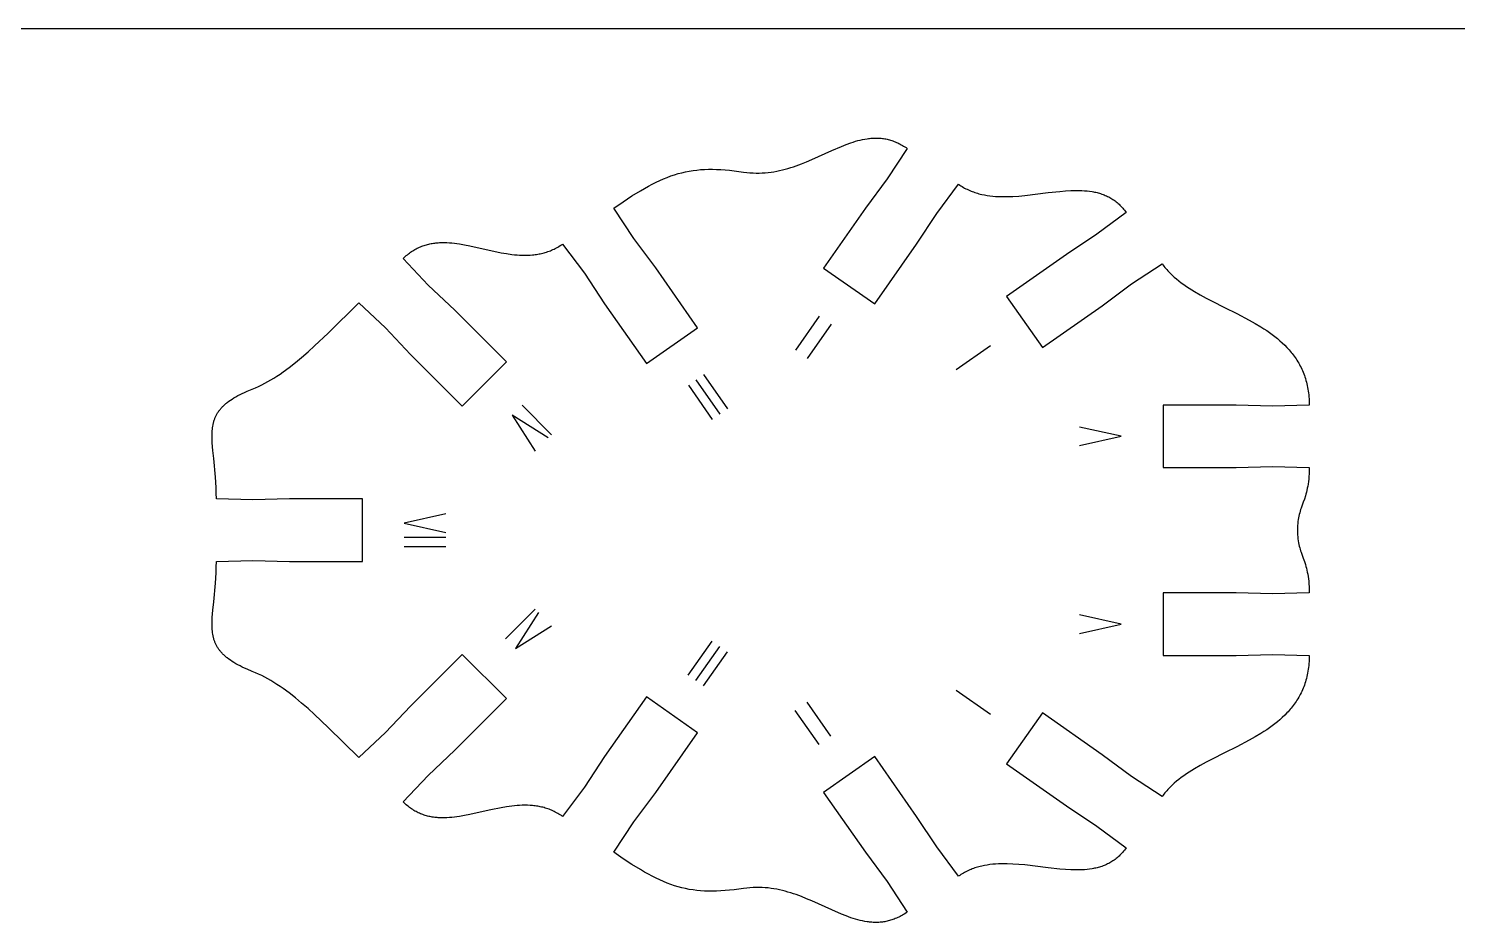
# Model space of a CAD drawing. Extents: x 1 to 221, y 1 to 131.
# Drawn here: x 76.3 to 144.8, y 88.3 to 131.1 of the extents above; entities that cross this region are included whole.
import ezdxf

# ---------------------------------------------------------------- set-up
doc = ezdxf.new("R2010")
doc.units = 0
doc.header["$MEASUREMENT"] = 0
doc.layers.add('DEFAULT', color=18, linetype='CONTINUOUS')

msp = doc.modelspace()

# ---------------------------------------------------------------- linework, layer by layer
at = {"layer": 'DEFAULT', "color": 1}
for p, q in [((13.39, 131.138), (209.39, 131.138)), ((118.412, 125.395), (117.449, 123.935)), ((117.449, 123.935), (116.405, 122.531)), ((119.823, 122.27), (120.867, 123.677)), ((105.32, 121.07), (104.357, 122.531)), ((116.405, 122.531), (114.397, 119.663)), ((118.86, 120.809), (119.823, 122.27)), ((128.904, 122.319), (127.5, 121.279)), ((127.5, 121.279), (126.036, 120.315)), ((101.902, 120.813), (102.946, 119.409)), ((106.365, 119.666), (105.32, 121.07)), ((116.853, 117.945), (118.86, 120.809)), ((95.468, 118.844), (94.265, 120.118)), ((126.036, 120.315), (123.171, 118.305)), ((129.161, 118.901), (130.625, 119.864)), ((102.946, 119.409), (103.909, 117.945)), ((108.372, 116.798), (106.365, 119.666)), ((114.397, 119.663), (116.853, 117.945)), ((96.738, 117.641), (95.468, 118.844)), ((127.757, 117.857), (129.161, 118.901)), ((92.145, 117.998), (93.415, 116.795)), ((103.909, 117.945), (105.917, 115.08)), ((123.171, 118.305), (124.893, 115.849)), ((124.893, 115.849), (127.757, 117.857)), ((99.214, 115.168), (96.738, 117.641)), ((93.415, 116.795), (94.618, 115.521)), ((105.917, 115.08), (108.372, 116.798)), ((94.618, 115.521), (97.094, 113.048)), ((97.094, 113.048), (99.214, 115.168)), ((134.167, 113.098), (130.668, 113.098)), ((130.668, 113.098), (130.668, 110.099)), ((135.917, 113.048), (134.167, 113.098)), ((137.667, 113.098), (135.917, 113.048)), ((130.668, 110.099), (134.167, 110.099)), ((134.167, 110.099), (135.917, 110.148)), ((135.917, 110.148), (137.667, 110.099)), ((87.066, 108.547), (85.317, 108.596)), ((88.816, 108.596), (87.066, 108.547)), ((92.316, 108.596), (88.816, 108.596)), ((92.316, 105.598), (92.316, 108.596)), ((85.317, 105.598), (87.066, 105.647)), ((87.066, 105.647), (88.816, 105.598)), ((88.816, 105.598), (92.316, 105.598)), ((134.167, 104.098), (130.668, 104.098)), ((130.668, 104.098), (130.668, 101.1)), ((135.917, 104.049), (134.167, 104.098)), ((137.667, 104.098), (135.917, 104.049)), ((97.094, 101.149), (94.618, 98.673)), ((99.214, 99.029), (97.094, 101.149)), ((130.668, 101.1), (134.167, 101.1)), ((134.167, 101.1), (135.917, 101.149)), ((135.917, 101.149), (137.667, 101.1)), ((94.618, 98.673), (93.415, 97.403)), ((96.738, 96.552), (99.214, 99.029)), ((105.917, 99.113), (103.909, 96.249)), ((108.372, 97.395), (105.917, 99.113)), ((124.893, 98.351), (123.171, 95.896)), ((127.757, 96.341), (124.893, 98.351)), ((93.415, 97.403), (92.145, 96.2)), ((106.365, 94.527), (108.372, 97.395)), ((95.468, 95.349), (96.738, 96.552)), ((103.909, 96.249), (102.946, 94.788)), ((116.853, 96.252), (114.397, 94.531)), ((118.86, 93.384), (116.853, 96.252)), ((123.171, 95.896), (126.036, 93.885)), ((129.161, 95.3), (127.757, 96.341)), ((94.265, 94.079), (95.468, 95.349)), ((130.625, 94.337), (129.161, 95.3)), ((102.946, 94.788), (101.902, 93.381)), ((105.32, 93.123), (106.365, 94.527)), ((114.397, 94.531), (116.405, 91.666)), ((126.036, 93.885), (127.5, 92.922)), ((104.357, 91.663), (105.32, 93.123)), ((119.823, 91.924), (118.86, 93.384)), ((127.5, 92.922), (128.904, 91.882)), ((120.867, 90.52), (119.823, 91.924)), ((116.405, 91.666), (117.449, 90.259)), ((117.449, 90.259), (118.412, 88.798))]:
    msp.add_line(p, q, dxfattribs=at)
at = {"layer": 'DEFAULT', "color": 250}
for p, q in [((114.197, 117.362), (113.052, 115.726)), ((114.763, 116.966), (113.618, 115.33)), ((122.395, 115.928), (120.76, 114.782)), ((108.657, 114.557), (109.802, 112.921)), ((107.928, 114.046), (109.072, 112.41)), ((108.292, 114.301), (109.437, 112.666)), ((99.961, 113.087), (101.373, 111.675)), ((94.316, 106.762), (96.312, 106.762)), ((94.316, 106.317), (96.312, 106.317)), ((99.174, 101.897), (100.586, 103.309)), ((107.925, 100.149), (109.07, 101.786)), ((108.29, 99.894), (109.434, 101.53)), ((108.655, 99.639), (109.799, 101.275)), ((122.394, 98.271), (120.759, 99.418)), ((114.759, 97.227), (113.613, 98.862)), ((114.194, 96.831), (113.047, 98.465))]:
    msp.add_line(p, q, dxfattribs=at)
at = {"layer": 'DEFAULT', "color": 1}
for points in [[(110.573, 124.263), (110.726, 124.243), (110.876, 124.228), (111.025, 124.218), (111.173, 124.213), (111.319, 124.213), (111.463, 124.218), (111.606, 124.227), (111.747, 124.24), (111.887, 124.258), (112.026, 124.279), (112.163, 124.304), (112.299, 124.332), (112.434, 124.363), (112.567, 124.397), (112.699, 124.434), (112.83, 124.474), (112.96, 124.516), (113.089, 124.56), (113.344, 124.654), (113.594, 124.754), (113.841, 124.858), (114.796, 125.29), (115.258, 125.49), (115.486, 125.581), (115.713, 125.663), (115.825, 125.701), (115.938, 125.736), (116.05, 125.767), (116.162, 125.796), (116.274, 125.821), (116.386, 125.843), (116.498, 125.861), (116.553, 125.869), (116.609, 125.875), (116.665, 125.881), (116.721, 125.885), (116.777, 125.889), (116.832, 125.891), (116.888, 125.892), (116.944, 125.892), (117, 125.89), (117.055, 125.888), (117.111, 125.884), (117.167, 125.879), (117.223, 125.873), (117.279, 125.865), (117.335, 125.856), (117.391, 125.846), (117.447, 125.834), (117.503, 125.821), (117.559, 125.806), (117.616, 125.79), (117.672, 125.772), (117.728, 125.753), (117.785, 125.733), (117.841, 125.71), (117.898, 125.686), (117.955, 125.661), (118.011, 125.634), (118.068, 125.605), (118.125, 125.574), (118.182, 125.542), (118.24, 125.508), (118.297, 125.472), (118.354, 125.435), (118.412, 125.395)], [(104.357, 122.531), (104.805, 122.838), (105.227, 123.115), (105.629, 123.363), (105.822, 123.476), (106.012, 123.581), (106.199, 123.68), (106.382, 123.772), (106.563, 123.857), (106.741, 123.936), (106.918, 124.008), (107.094, 124.073), (107.269, 124.133), (107.444, 124.185), (107.619, 124.232), (107.795, 124.273), (107.971, 124.307), (108.15, 124.336), (108.33, 124.359), (108.512, 124.377), (108.698, 124.389), (108.887, 124.395), (109.079, 124.396), (109.276, 124.392), (109.478, 124.383), (109.685, 124.369), (109.897, 124.349), (110.116, 124.325), (110.573, 124.263)], [(120.867, 123.677), (120.925, 123.638), (120.984, 123.6), (121.043, 123.564), (121.102, 123.529), (121.162, 123.496), (121.222, 123.465), (121.283, 123.435), (121.344, 123.406), (121.406, 123.379), (121.468, 123.353), (121.53, 123.329), (121.593, 123.306), (121.656, 123.284), (121.72, 123.264), (121.784, 123.244), (121.848, 123.226), (121.913, 123.21), (121.978, 123.194), (122.109, 123.167), (122.241, 123.144), (122.375, 123.124), (122.509, 123.109), (122.645, 123.098), (122.781, 123.09), (122.919, 123.086), (123.057, 123.084), (123.196, 123.085), (123.475, 123.096), (123.756, 123.114), (124.038, 123.14), (125.163, 123.275), (125.716, 123.336), (125.987, 123.359), (126.254, 123.375), (126.386, 123.379), (126.517, 123.381), (126.646, 123.38), (126.774, 123.376), (126.9, 123.369), (127.025, 123.358), (127.148, 123.344), (127.269, 123.326), (127.329, 123.315), (127.388, 123.303), (127.447, 123.29), (127.506, 123.277), (127.564, 123.261), (127.621, 123.245), (127.678, 123.228), (127.735, 123.209), (127.791, 123.189), (127.846, 123.168), (127.901, 123.145), (127.955, 123.122), (128.009, 123.096), (128.062, 123.07), (128.114, 123.042), (128.166, 123.012), (128.217, 122.981), (128.268, 122.949), (128.318, 122.914), (128.367, 122.879), (128.416, 122.842), (128.463, 122.803), (128.511, 122.762), (128.557, 122.72), (128.603, 122.676), (128.648, 122.631), (128.693, 122.583), (128.736, 122.534), (128.779, 122.483), (128.822, 122.43), (128.863, 122.376), (128.904, 122.319)], [(94.265, 120.118), (94.315, 120.167), (94.365, 120.213), (94.415, 120.258), (94.466, 120.302), (94.517, 120.343), (94.569, 120.382), (94.621, 120.42), (94.673, 120.456), (94.725, 120.491), (94.778, 120.523), (94.831, 120.554), (94.885, 120.584), (94.938, 120.612), (94.992, 120.638), (95.046, 120.663), (95.101, 120.686), (95.156, 120.708), (95.211, 120.728), (95.266, 120.747), (95.321, 120.765), (95.377, 120.781), (95.433, 120.796), (95.49, 120.809), (95.546, 120.822), (95.603, 120.833), (95.66, 120.843), (95.717, 120.852), (95.775, 120.859), (95.832, 120.866), (95.89, 120.871), (95.948, 120.876), (96.007, 120.879), (96.124, 120.882), (96.242, 120.882), (96.361, 120.879), (96.48, 120.872), (96.601, 120.862), (96.721, 120.849), (96.843, 120.833), (96.965, 120.816), (97.21, 120.774), (97.457, 120.725), (97.957, 120.615), (98.459, 120.5), (98.964, 120.395), (99.216, 120.352), (99.468, 120.316), (99.594, 120.302), (99.719, 120.29), (99.845, 120.282), (99.97, 120.276), (100.094, 120.274), (100.219, 120.276), (100.342, 120.281), (100.466, 120.291), (100.528, 120.298), (100.589, 120.305), (100.65, 120.314), (100.712, 120.324), (100.773, 120.335), (100.834, 120.347), (100.894, 120.361), (100.955, 120.376), (101.015, 120.392), (101.076, 120.409), (101.136, 120.428), (101.196, 120.449), (101.256, 120.47), (101.316, 120.494), (101.375, 120.518), (101.434, 120.545), (101.494, 120.572), (101.552, 120.602), (101.611, 120.633), (101.67, 120.665), (101.728, 120.7), (101.786, 120.736), (101.844, 120.773), (101.902, 120.813)], [(130.625, 119.864), (130.666, 119.807), (130.708, 119.751), (130.752, 119.695), (130.797, 119.641), (130.842, 119.587), (130.89, 119.534), (130.938, 119.482), (130.987, 119.43), (131.038, 119.38), (131.09, 119.33), (131.196, 119.232), (131.307, 119.137), (131.421, 119.044), (131.539, 118.954), (131.661, 118.866), (131.785, 118.78), (131.913, 118.696), (132.044, 118.613), (132.177, 118.532), (132.45, 118.375), (132.732, 118.221), (133.02, 118.071), (133.608, 117.776), (134.203, 117.479), (134.79, 117.17), (135.077, 117.008), (135.358, 116.84), (135.495, 116.752), (135.63, 116.663), (135.762, 116.572), (135.892, 116.478), (136.018, 116.381), (136.142, 116.282), (136.263, 116.18), (136.38, 116.075), (136.493, 115.966), (136.602, 115.855), (136.655, 115.798), (136.707, 115.74), (136.758, 115.681), (136.808, 115.621), (136.857, 115.56), (136.904, 115.498), (136.951, 115.435), (136.996, 115.372), (137.04, 115.307), (137.083, 115.241), (137.124, 115.174), (137.164, 115.106), (137.203, 115.037), (137.24, 114.966), (137.276, 114.895), (137.311, 114.823), (137.344, 114.749), (137.376, 114.674), (137.406, 114.598), (137.435, 114.52), (137.462, 114.442), (137.487, 114.362), (137.511, 114.28), (137.534, 114.198), (137.554, 114.114), (137.573, 114.029), (137.591, 113.942), (137.606, 113.854), (137.62, 113.765), (137.632, 113.674), (137.643, 113.582), (137.651, 113.488), (137.658, 113.393), (137.663, 113.296), (137.666, 113.197), (137.667, 113.098)], [(87.04, 113.863), (87.191, 113.926), (87.341, 113.993), (87.489, 114.065), (87.637, 114.14), (87.784, 114.22), (87.93, 114.304), (88.076, 114.392), (88.222, 114.484), (88.368, 114.581), (88.514, 114.682), (88.807, 114.897), (89.103, 115.128), (89.403, 115.377), (89.709, 115.644), (90.023, 115.927), (90.679, 116.547), (92.145, 117.998)], [(85.317, 108.596), (85.314, 108.872), (85.305, 109.138), (85.276, 109.639), (85.192, 110.528), (85.152, 110.923), (85.123, 111.287), (85.115, 111.459), (85.113, 111.542), (85.113, 111.624), (85.114, 111.704), (85.117, 111.783), (85.121, 111.86), (85.128, 111.936), (85.136, 112.011), (85.147, 112.084), (85.16, 112.156), (85.168, 112.191), (85.176, 112.226), (85.184, 112.261), (85.194, 112.295), (85.204, 112.33), (85.214, 112.364), (85.225, 112.397), (85.237, 112.431), (85.25, 112.464), (85.264, 112.497), (85.278, 112.529), (85.293, 112.562), (85.308, 112.594), (85.325, 112.626), (85.342, 112.657), (85.36, 112.689), (85.379, 112.72), (85.399, 112.751), (85.42, 112.781), (85.441, 112.812), (85.463, 112.842), (85.487, 112.872), (85.511, 112.902), (85.536, 112.932), (85.562, 112.961), (85.589, 112.991), (85.617, 113.02), (85.646, 113.049), (85.676, 113.077), (85.707, 113.106), (85.739, 113.135), (85.772, 113.163), (85.806, 113.191), (85.841, 113.219), (85.914, 113.275), (85.992, 113.33), (86.074, 113.385), (86.162, 113.439), (86.253, 113.493), (86.35, 113.546), (86.452, 113.6), (86.559, 113.653), (86.671, 113.705), (86.788, 113.758), (87.04, 113.863)], [(137.667, 110.099), (137.665, 109.948), (137.66, 109.805), (137.653, 109.671), (137.642, 109.544), (137.63, 109.425), (137.615, 109.312), (137.597, 109.205), (137.578, 109.105), (137.558, 109.009), (137.536, 108.918), (137.512, 108.831), (137.488, 108.748), (137.437, 108.591), (137.384, 108.443), (137.281, 108.157), (137.256, 108.085), (137.233, 108.012), (137.211, 107.937), (137.19, 107.859), (137.171, 107.779), (137.154, 107.695), (137.139, 107.608), (137.126, 107.516), (137.116, 107.42), (137.109, 107.318), (137.104, 107.211), (137.102, 107.097)], [(137.102, 107.097), (137.104, 106.983), (137.109, 106.876), (137.116, 106.775), (137.126, 106.678), (137.139, 106.587), (137.154, 106.5), (137.171, 106.416), (137.19, 106.336), (137.211, 106.259), (137.233, 106.184), (137.256, 106.11), (137.281, 106.038), (137.384, 105.752), (137.437, 105.604), (137.488, 105.447), (137.512, 105.364), (137.536, 105.278), (137.558, 105.187), (137.578, 105.091), (137.597, 104.99), (137.615, 104.884), (137.63, 104.771), (137.642, 104.652), (137.653, 104.526), (137.66, 104.391), (137.665, 104.249), (137.667, 104.098)], [(87.04, 100.331), (86.788, 100.436), (86.671, 100.489), (86.559, 100.542), (86.452, 100.595), (86.35, 100.648), (86.253, 100.702), (86.162, 100.756), (86.074, 100.81), (85.992, 100.865), (85.914, 100.92), (85.841, 100.976), (85.806, 101.004), (85.772, 101.033), (85.739, 101.061), (85.707, 101.089), (85.676, 101.118), (85.646, 101.147), (85.617, 101.176), (85.589, 101.205), (85.562, 101.234), (85.536, 101.264), (85.511, 101.294), (85.487, 101.324), (85.463, 101.354), (85.441, 101.384), (85.42, 101.415), (85.399, 101.445), (85.379, 101.476), (85.36, 101.507), (85.342, 101.539), (85.325, 101.57), (85.308, 101.602), (85.293, 101.634), (85.278, 101.667), (85.264, 101.699), (85.25, 101.732), (85.237, 101.765), (85.225, 101.799), (85.214, 101.833), (85.204, 101.867), (85.194, 101.901), (85.184, 101.935), (85.176, 101.97), (85.168, 102.005), (85.16, 102.041), (85.147, 102.113), (85.136, 102.186), (85.128, 102.26), (85.121, 102.336), (85.117, 102.413), (85.114, 102.492), (85.113, 102.572), (85.113, 102.654), (85.115, 102.737), (85.123, 102.909), (85.152, 103.273), (85.192, 103.667), (85.276, 104.556), (85.305, 105.057), (85.314, 105.322), (85.317, 105.598)], [(137.667, 101.1), (137.666, 101), (137.663, 100.901), (137.658, 100.805), (137.651, 100.709), (137.643, 100.616), (137.632, 100.523), (137.62, 100.433), (137.606, 100.343), (137.591, 100.255), (137.573, 100.169), (137.554, 100.083), (137.534, 99.999), (137.511, 99.917), (137.487, 99.836), (137.462, 99.756), (137.435, 99.677), (137.406, 99.6), (137.376, 99.524), (137.344, 99.449), (137.311, 99.375), (137.276, 99.302), (137.24, 99.231), (137.203, 99.161), (137.164, 99.092), (137.124, 99.024), (137.083, 98.957), (137.04, 98.891), (136.996, 98.826), (136.951, 98.762), (136.904, 98.7), (136.857, 98.638), (136.808, 98.577), (136.758, 98.517), (136.707, 98.458), (136.655, 98.4), (136.602, 98.343), (136.493, 98.231), (136.38, 98.123), (136.263, 98.018), (136.142, 97.916), (136.018, 97.817), (135.892, 97.721), (135.762, 97.627), (135.63, 97.535), (135.495, 97.446), (135.358, 97.359), (135.077, 97.191), (134.79, 97.029), (134.203, 96.72), (133.608, 96.424), (133.02, 96.129), (132.732, 95.979), (132.45, 95.826), (132.177, 95.668), (132.044, 95.587), (131.913, 95.505), (131.785, 95.421), (131.661, 95.335), (131.539, 95.247), (131.421, 95.156), (131.307, 95.064), (131.196, 94.969), (131.09, 94.871), (131.038, 94.821), (130.987, 94.77), (130.938, 94.719), (130.89, 94.667), (130.842, 94.614), (130.797, 94.56), (130.752, 94.506), (130.708, 94.45), (130.666, 94.394), (130.625, 94.337)], [(92.145, 96.2), (90.679, 97.648), (90.023, 98.267), (89.709, 98.551), (89.403, 98.817), (89.103, 99.066), (88.807, 99.297), (88.514, 99.512), (88.368, 99.613), (88.222, 99.709), (88.076, 99.802), (87.93, 99.89), (87.784, 99.974), (87.637, 100.054), (87.489, 100.129), (87.341, 100.2), (87.191, 100.268), (87.04, 100.331)], [(101.902, 93.381), (101.844, 93.42), (101.786, 93.458), (101.728, 93.494), (101.67, 93.528), (101.611, 93.561), (101.552, 93.592), (101.494, 93.621), (101.434, 93.649), (101.375, 93.675), (101.316, 93.7), (101.256, 93.723), (101.196, 93.745), (101.136, 93.765), (101.076, 93.784), (101.015, 93.802), (100.955, 93.818), (100.894, 93.833), (100.834, 93.847), (100.773, 93.859), (100.712, 93.87), (100.65, 93.88), (100.589, 93.889), (100.528, 93.896), (100.466, 93.903), (100.342, 93.912), (100.219, 93.918), (100.094, 93.92), (99.97, 93.918), (99.845, 93.912), (99.719, 93.904), (99.594, 93.892), (99.468, 93.878), (99.216, 93.842), (98.964, 93.798), (98.459, 93.694), (97.957, 93.579), (97.457, 93.469), (97.21, 93.421), (96.965, 93.379), (96.843, 93.361), (96.721, 93.346), (96.601, 93.333), (96.48, 93.323), (96.361, 93.316), (96.242, 93.313), (96.124, 93.313), (96.007, 93.316), (95.948, 93.32), (95.89, 93.324), (95.832, 93.33), (95.775, 93.336), (95.717, 93.344), (95.66, 93.353), (95.603, 93.363), (95.546, 93.374), (95.49, 93.386), (95.433, 93.4), (95.377, 93.415), (95.321, 93.431), (95.266, 93.449), (95.211, 93.468), (95.156, 93.488), (95.101, 93.51), (95.046, 93.534), (94.992, 93.558), (94.938, 93.585), (94.885, 93.613), (94.831, 93.642), (94.778, 93.673), (94.725, 93.706), (94.673, 93.74), (94.621, 93.777), (94.569, 93.814), (94.517, 93.854), (94.466, 93.895), (94.415, 93.939), (94.365, 93.984), (94.315, 94.031), (94.265, 94.079)], [(128.904, 91.882), (128.863, 91.825), (128.822, 91.77), (128.779, 91.717), (128.736, 91.666), (128.693, 91.617), (128.648, 91.57), (128.603, 91.524), (128.557, 91.48), (128.511, 91.438), (128.463, 91.397), (128.416, 91.358), (128.367, 91.321), (128.318, 91.285), (128.268, 91.251), (128.217, 91.219), (128.166, 91.188), (128.114, 91.158), (128.062, 91.13), (128.009, 91.103), (127.955, 91.078), (127.901, 91.054), (127.846, 91.031), (127.791, 91.01), (127.735, 90.99), (127.678, 90.971), (127.621, 90.954), (127.564, 90.937), (127.506, 90.922), (127.447, 90.908), (127.388, 90.896), (127.329, 90.884), (127.269, 90.873), (127.148, 90.855), (127.025, 90.84), (126.9, 90.829), (126.774, 90.822), (126.646, 90.818), (126.517, 90.817), (126.386, 90.819), (126.254, 90.823), (125.987, 90.839), (125.716, 90.861), (125.163, 90.923), (124.038, 91.057), (123.756, 91.083), (123.475, 91.102), (123.196, 91.112), (123.057, 91.113), (122.919, 91.112), (122.781, 91.107), (122.645, 91.099), (122.509, 91.088), (122.375, 91.073), (122.241, 91.054), (122.109, 91.031), (121.978, 91.003), (121.913, 90.987), (121.848, 90.971), (121.784, 90.953), (121.72, 90.934), (121.656, 90.913), (121.593, 90.892), (121.53, 90.869), (121.468, 90.844), (121.406, 90.818), (121.344, 90.791), (121.283, 90.763), (121.222, 90.733), (121.162, 90.701), (121.102, 90.668), (121.043, 90.633), (120.984, 90.597), (120.925, 90.559), (120.867, 90.52)], [(110.573, 89.931), (110.116, 89.868), (109.897, 89.844), (109.685, 89.825), (109.478, 89.811), (109.276, 89.802), (109.079, 89.797), (108.887, 89.798), (108.698, 89.805), (108.512, 89.817), (108.33, 89.834), (108.15, 89.857), (107.971, 89.886), (107.795, 89.921), (107.619, 89.962), (107.444, 90.008), (107.269, 90.061), (107.094, 90.12), (106.918, 90.186), (106.741, 90.258), (106.563, 90.336), (106.382, 90.421), (106.199, 90.513), (106.012, 90.612), (105.822, 90.718), (105.629, 90.831), (105.227, 91.078), (104.805, 91.355), (104.357, 91.663)], [(118.412, 88.798), (118.354, 88.759), (118.297, 88.721), (118.24, 88.685), (118.182, 88.651), (118.125, 88.619), (118.068, 88.589), (118.011, 88.56), (117.955, 88.533), (117.898, 88.507), (117.841, 88.483), (117.785, 88.461), (117.728, 88.44), (117.672, 88.421), (117.616, 88.404), (117.559, 88.388), (117.503, 88.373), (117.447, 88.36), (117.391, 88.348), (117.335, 88.338), (117.279, 88.329), (117.223, 88.321), (117.167, 88.315), (117.111, 88.31), (117.055, 88.306), (117, 88.303), (116.944, 88.302), (116.888, 88.302), (116.832, 88.303), (116.777, 88.305), (116.721, 88.308), (116.665, 88.313), (116.609, 88.318), (116.553, 88.325), (116.498, 88.332), (116.386, 88.35), (116.274, 88.372), (116.162, 88.398), (116.05, 88.426), (115.938, 88.458), (115.825, 88.493), (115.713, 88.53), (115.486, 88.613), (115.258, 88.703), (114.796, 88.904), (113.841, 89.335), (113.594, 89.44), (113.344, 89.54), (113.089, 89.634), (112.96, 89.678), (112.83, 89.72), (112.699, 89.76), (112.567, 89.797), (112.434, 89.831), (112.299, 89.862), (112.163, 89.89), (112.026, 89.915), (111.887, 89.936), (111.747, 89.953), (111.606, 89.967), (111.463, 89.976), (111.319, 89.98), (111.173, 89.98), (111.025, 89.976), (110.876, 89.966), (110.726, 89.951), (110.573, 89.931)]]:
    msp.add_lwpolyline(points, dxfattribs=at)
at = {"layer": 'DEFAULT', "color": 250}
for points in [[(101.216, 111.518), (99.489, 112.615), (100.586, 110.888)], [(126.671, 111.152), (128.668, 111.598), (126.671, 112.043)], [(96.312, 107.876), (94.316, 107.43), (96.312, 106.985)], [(100.743, 103.152), (99.646, 101.425), (101.373, 102.522)], [(126.671, 102.153), (128.668, 102.598), (126.671, 103.043)]]:
    msp.add_lwpolyline(points, dxfattribs=at)

doc.saveas('drawing.dxf')
